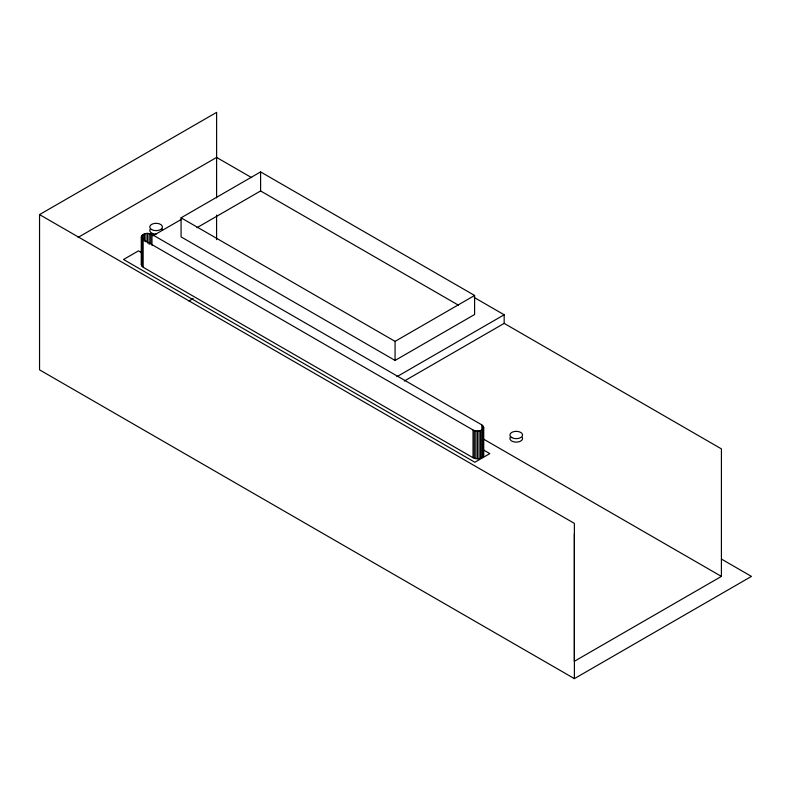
<?xml version="1.0" encoding="UTF-8"?>
<svg xmlns="http://www.w3.org/2000/svg" width="791" height="791" viewBox="0 0 791 791"><rect width="100%" height="100%" fill="white"/><g stroke="black" fill="none" stroke-linecap="round" stroke-linejoin="round"><path stroke-width="1.19" d="M141.322 264.718L141.322 236.984C142.528 232.742 148.678 232.742 151.971 234.443L481.848 424.896L483.677 427.437L483.677 455.171C482.47 459.413 476.32 459.413 473.028 457.712L143.151 267.259L141.322 264.718L142.162 262.919M141.54 265.647L141.54 236.054M142.162 266.518L142.162 235.184M143.151 267.259L143.151 234.443M144.446 241.107L144.446 233.869M145.949 241.947L145.949 233.513M147.561 243.035L147.561 233.385M149.183 244.36L149.183 233.513M150.686 243.509L150.686 233.869M151.971 245.289L151.971 234.443M181.07 217.812L181.07 236.875L395.075 360.429L474.6 314.511L474.6 295.458L260.595 171.904L181.07 217.812L395.075 341.366L474.6 295.458M216.586 239.624L216.586 215.083M216.596 197.908L216.605 157.429L251.647 177.649M196.979 227.689L260.595 190.957L260.595 171.904M395.075 360.429L395.075 341.366M473.028 457.712L473.028 429.988L143.151 239.535L141.322 236.984M474.313 458.286L474.313 430.561L473.028 429.988M475.826 458.651L475.826 430.917L474.313 430.561M477.438 458.77L477.438 431.046L475.826 430.917M479.049 458.651L479.049 430.917L481.848 429.988L483.677 427.437M480.552 458.286L480.552 430.561M481.848 457.712L481.848 424.896M482.836 456.971L482.836 425.637M483.459 456.1L483.469 426.507M574.345 533.777L574.345 661.286L721.412 576.402L721.422 448.883L504.164 323.381L504.164 314.769L474.195 297.475M721.501 559.108L751.45 576.402L574.385 678.629L39.55 369.842L39.55 214.598L216.615 112.371L216.615 157.963M78.082 237.419L216.605 157.429M152.871 235.827L181.554 219.275M188.871 300.995L193.133 298.533M396.884 376.704L504.164 314.769M404.32 381.025L504.164 323.381M477.438 431.046L479.049 430.917M260.595 190.957L458.553 305.247M482.896 438.728L721.412 576.402M141.708 252.705L138.504 250.856L123.534 259.497L474.837 462.26L489.807 453.609L483.4 449.911M39.55 214.598L574.385 523.385L574.385 678.629M482.836 453.372L483.677 455.171M522.386 437.512A6.368 3.678 0 0 1 515.406 442.11A6.368 3.678 0 0 1 510.719 436.622M156.104 234.116A6.368 3.678 0 0 1 149.954 229.489M161.611 228.599A6.368 3.678 0 0 1 162.471 230.438M151.605 229.578A6.368 3.678 0 0 0 162.254 227.927A6.368 3.678 0 0 0 154.453 223.428A6.368 3.678 0 0 0 151.605 229.578M511.728 437.591A6.368 3.678 0 0 0 522.386 435.95A6.368 3.678 0 0 0 514.585 431.451A6.368 3.678 0 0 0 511.728 437.591"/></g></svg>
